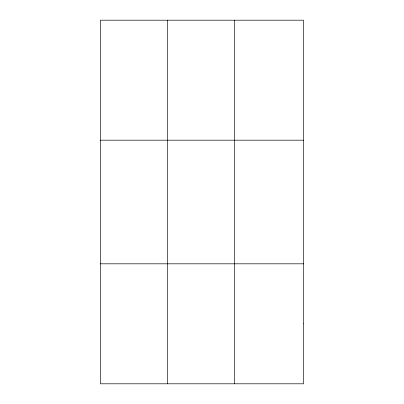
<?xml version="1.0" encoding="UTF-8"?>
<svg xmlns="http://www.w3.org/2000/svg" width="404" height="404" viewBox="0 0 404 404"><rect width="100%" height="100%" fill="white"/><g stroke="black" fill="none" stroke-linecap="round" stroke-linejoin="round"><path stroke-width="0.61" d="M167.493 20.2L167.493 383.8M234.477 20.2L234.477 383.8M100.51 140.188L303.49 140.188M100.51 263.812L303.49 263.812M303.49 323.806L303.49 383.8L100.51 383.8L100.51 20.2L303.49 20.2L303.49 323.806"/></g></svg>
